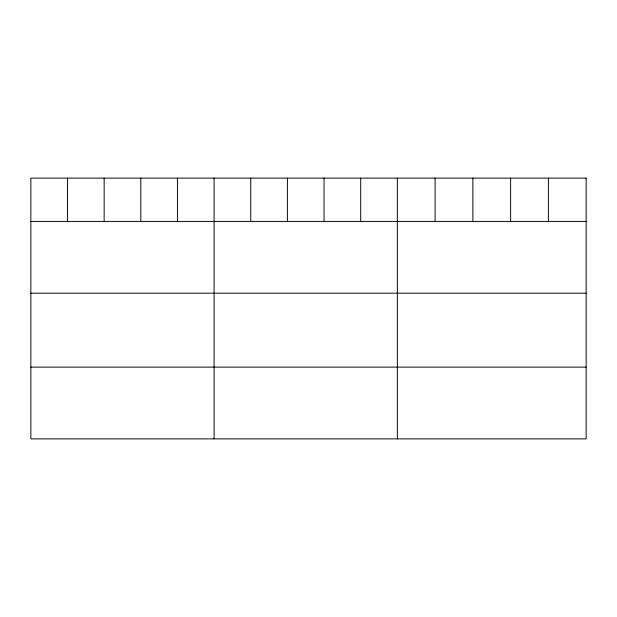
<?xml version="1.0" encoding="UTF-8"?>
<svg xmlns="http://www.w3.org/2000/svg" width="617" height="617" viewBox="0 0 617 617"><rect width="100%" height="100%" fill="white"/><g stroke="black" fill="none" stroke-linecap="round" stroke-linejoin="round"><path stroke-width="0.93" d="M30.85 221.434L586.15 221.434M30.85 293.191L586.15 293.191M30.85 367.123L586.15 367.123M548.39 178.12L548.39 221.434M510.629 178.12L510.629 221.434M472.869 178.12L472.869 221.434M435.108 178.12L435.108 221.434M397.348 178.12L397.348 438.88M360.698 178.12L360.698 221.434M324.048 178.12L324.048 221.434M287.399 178.12L287.399 221.434M250.749 178.12L250.749 221.434M214.099 178.12L214.099 438.88M177.449 178.12L177.449 221.434M140.799 178.12L140.799 221.434M104.15 178.12L104.15 221.434M67.5 178.12L67.5 221.434M586.15 178.12L30.85 178.12L30.85 438.88L586.15 438.88L586.15 178.12"/></g></svg>
